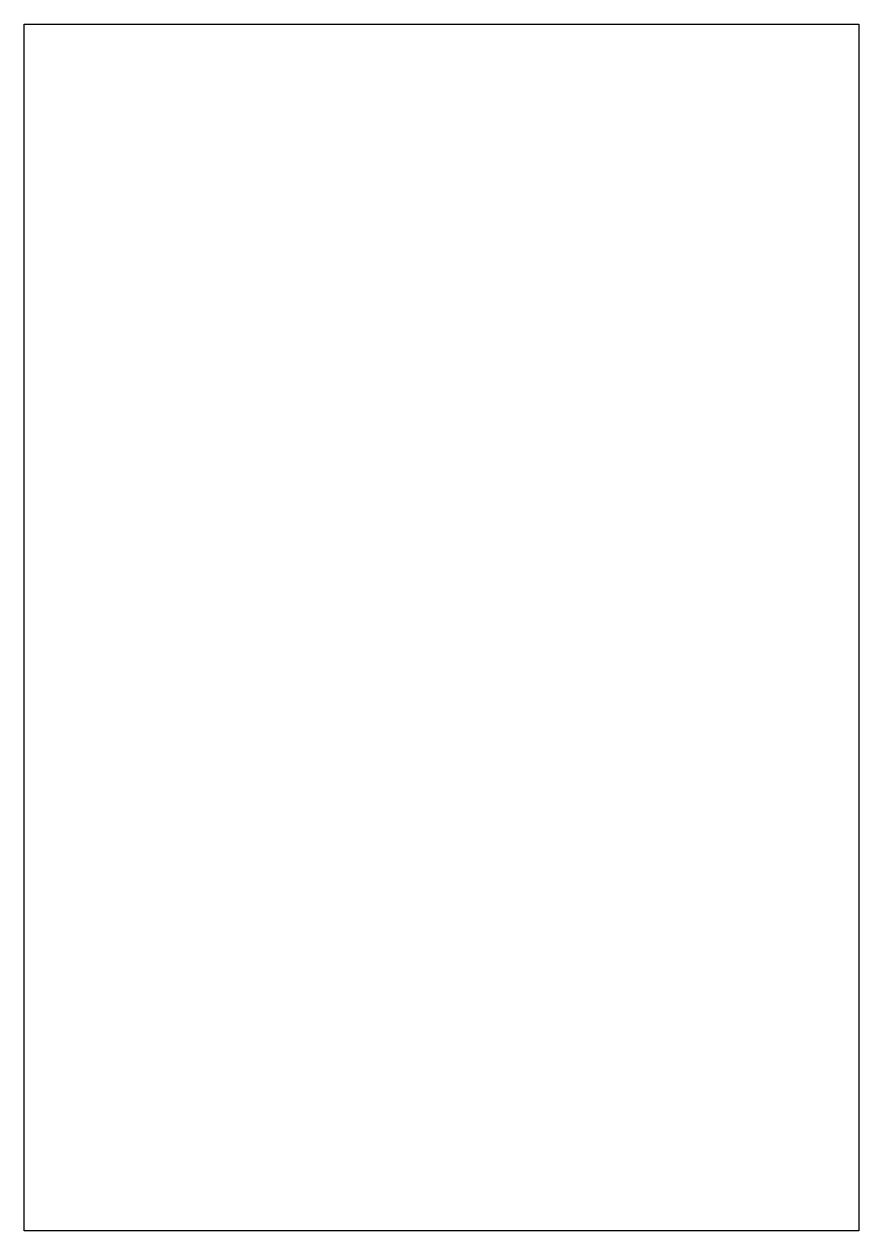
# Model space of a CAD drawing. Header units: metres. Extents: x 0 to 24, y 0 to 34.7.
import ezdxf

# ---------------------------------------------------------------- set-up
doc = ezdxf.new("R2010")
doc.units = ezdxf.units.M

msp = doc.modelspace()

# ---------------------------------------------------------------- linework, layer by layer
at = {"layer": 'test corel'}
msp.add_lwpolyline([(24, 0), (0, 0), (0, 34.7), (24, 34.7)], close=True, dxfattribs=at)
msp.add_lwpolyline([(24, 0), (0, 0), (0, 34.7), (24, 34.7)], close=True, dxfattribs=at)

doc.saveas('drawing.dxf')
